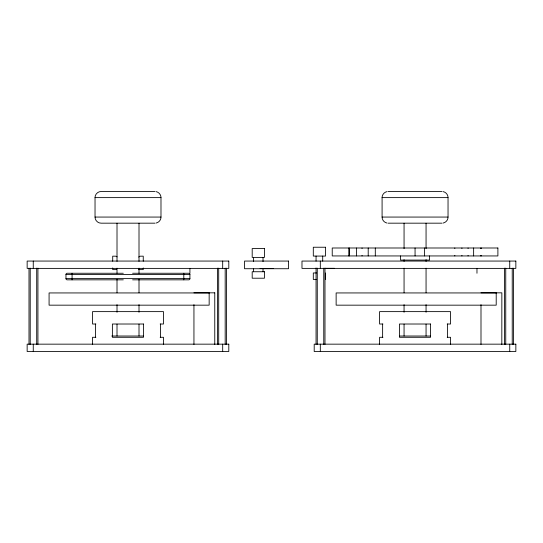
<?xml version="1.0" encoding="UTF-8"?>
<svg xmlns="http://www.w3.org/2000/svg" width="543" height="543" viewBox="0 0 543 543"><rect width="100%" height="100%" fill="white"/><g stroke="black" fill="none" stroke-linecap="round" stroke-linejoin="round"><path stroke-width="0.81" d="M92.541 344.35L92.548 337.291L95.867 337.291M379.591 344.35L379.598 337.291L382.924 337.291M154.898 223.173L101.12 223.173C97.869 223.221 94.937 220.329 95.032 217.064L95.032 197.618C94.937 194.346 97.869 191.455 101.12 191.503L154.898 191.503M387.064 223.071C384.254 222.569 382.021 219.935 382.089 217.064L382.089 197.618C382.021 194.747 384.254 192.113 387.064 191.604M443.061 191.604C445.864 192.113 448.104 194.747 448.036 197.618L448.036 217.064C448.104 219.935 445.864 222.569 443.061 223.071M156.011 223.071C158.814 222.569 161.054 219.935 160.986 217.064L160.986 197.618C161.054 194.747 158.814 192.113 156.011 191.604M388.177 191.503L441.948 191.503M95.011 197.618L161.006 197.618M382.062 197.618L448.056 197.618M95.011 217.064L161.006 217.064M382.062 217.064L448.056 217.064M388.177 223.173L441.948 223.173M324.395 268.31L334.474 268.31M260.07 268.588L273.373 268.588M116.65 269.613L112.7 269.613L112.7 267.937M138.567 269.613L143.25 269.613L143.25 267.937M316.562 272.959L313.304 272.959L313.304 279.435L316.562 279.435M123.288 273.251L67.189 273.251A1.222 1.222 0 0 0 65.968 274.473L65.968 278.62A1.222 1.222 0 0 0 67.189 279.842L123.288 279.842M132.601 273.251L188.699 273.251A1.222 1.222 0 0 1 189.921 274.473L189.921 278.62A1.222 1.222 0 0 1 188.699 279.842L132.601 279.842M65.968 274.473L189.921 274.473M65.968 278.62L189.921 278.62M193.905 292.833L214.804 292.833M480.962 292.833L501.854 292.833L501.82 344.445M95.867 324.015L92.548 324.015L92.541 311.628L163.497 311.628L163.491 324.015L160.165 324.015M382.924 324.015L379.598 324.015L379.591 311.628L450.547 311.628L450.541 324.015L447.215 324.015M111.722 336.022L143.203 336.022M399.872 336.022L430.253 336.022M160.165 337.291L163.491 337.291L163.491 344.35M447.215 337.291L450.541 337.291L450.547 344.35M513.454 268.14L513.454 344.371M512.232 268.14L512.232 344.371M509.741 261.061L509.741 268.391M509.741 344.16L509.741 351.497M505.75 268.14L505.75 344.371M504.528 268.14L504.528 344.371M481.329 247.995L481.329 248.49M481.329 255.448L481.329 255.943M480.996 304.677L480.996 344.445M480.664 247.995L480.664 248.49M480.664 255.448L480.664 255.943M476.971 268.364L476.971 273.251M473.632 247.995L473.632 255.943M468.073 247.995L468.073 248.49M468.073 255.448L468.073 255.943M461.917 247.995L461.917 248.49M461.917 255.448L461.917 255.943M454.824 247.995L454.824 248.49M454.824 255.448L454.824 255.943M447.513 324.015L447.513 337.291M429.561 255.943L429.561 260.083L400.564 260.083L400.564 255.943M426.058 223.234L426.058 248.674M426.058 259.703L426.058 261.4M426.058 268.181L426.058 292.772M426.058 304.65L426.058 312.279M426.058 324.151L426.058 336.022M424.436 247.995L424.436 255.943M415.062 247.995L415.062 255.943M404.06 223.234L404.06 248.674M404.06 259.703L404.06 261.4M404.06 268.181L404.06 292.772M404.06 304.65L404.06 312.279M404.06 324.151L404.06 336.022M382.625 324.015L382.625 337.291M375.301 247.995L375.301 255.943M368.202 247.995L368.202 255.943M362.045 247.995L362.045 248.49M362.045 255.448L362.045 255.943M356.493 247.995L356.493 255.943M349.461 247.995L349.461 255.943M348.796 247.995L348.796 255.943M325.529 272.959L325.529 279.435M324.986 268.14L324.986 344.371M323.764 268.14L323.764 344.371M322.705 256.072L322.705 261.135M320.316 261.061L320.316 268.391M320.316 344.16L320.316 351.497M317.275 268.14L317.275 344.371M316.053 256.072L316.053 261.135M316.053 267.896L316.053 344.371M263.016 257.396L263.016 261.611M263.016 268.364L263.016 271.738M253.527 257.396L253.527 261.611M253.527 268.364L253.527 271.738M226.404 268.14L226.404 344.371M225.182 268.14L225.182 344.371M222.684 261.061L222.684 268.391M222.684 344.16L222.684 351.497M218.7 268.14L218.7 344.371M217.478 268.14L217.478 344.371M214.763 292.833L214.763 344.445M193.946 304.677L193.946 344.445M189.921 268.364L189.921 273.251M183.805 273.258L183.805 279.835M160.457 324.015L160.457 337.291M143.25 261.21L143.25 256.174L140.657 256.174A2.443 2.443 0 0 0 138.764 257.077M139.008 223.234L139.008 261.4M139.008 268.181L139.008 273.272M139.008 279.204L139.008 292.772M139.008 304.65L139.008 312.279M139.008 324.151L139.008 336.022M117.01 223.234L117.01 261.4M117.01 268.181L117.01 273.272M117.01 279.204L117.01 292.772M117.01 304.65L117.01 312.279M117.01 324.151L117.01 336.022M112.7 261.21L112.7 256.174L115.36 256.174A2.443 2.443 0 0 1 117.091 256.887M95.575 324.015L95.575 337.291M72.076 273.258L72.076 279.835M37.929 268.14L37.929 344.371M36.707 268.14L36.707 344.371M33.259 261.061L33.259 268.391M33.259 344.16L33.259 351.497M30.225 268.14L30.225 344.371M29.003 268.14L29.003 344.371M325.529 247.235L313.304 247.235L313.304 256.072L325.529 256.072L325.529 247.235M497.897 247.995L332.228 247.995L332.228 255.943L497.897 255.943L497.897 247.995M264.421 248.558L252.196 248.558L252.196 257.396L264.421 257.396L264.421 248.558M228.8 261.061L27.15 261.061L27.15 268.391L228.8 268.391L228.8 261.061M288.537 261.061L244.54 261.061L244.54 268.724L288.537 268.724L288.537 261.061M515.85 261.061L301.983 261.061L301.983 268.391L515.85 268.391L515.85 261.061M264.421 271.738L252.196 271.738L252.196 278.213L264.421 278.213L264.421 271.738M209.157 292.942L49.08 292.942L49.08 305.166L209.157 305.166L209.157 292.942M496.207 292.942L336.137 292.942L336.137 305.166L496.207 305.166L496.207 292.942M143.501 324.015L112.387 324.015L112.387 337.291L143.501 337.291L143.501 324.015M430.551 324.015L399.438 324.015L399.438 337.291L430.551 337.291L430.551 324.015M228.8 344.16L27.15 344.16L27.15 351.497L228.8 351.497L228.8 344.16M515.85 344.16L314.2 344.16L314.2 351.497L515.85 351.497L515.85 344.16"/></g></svg>
